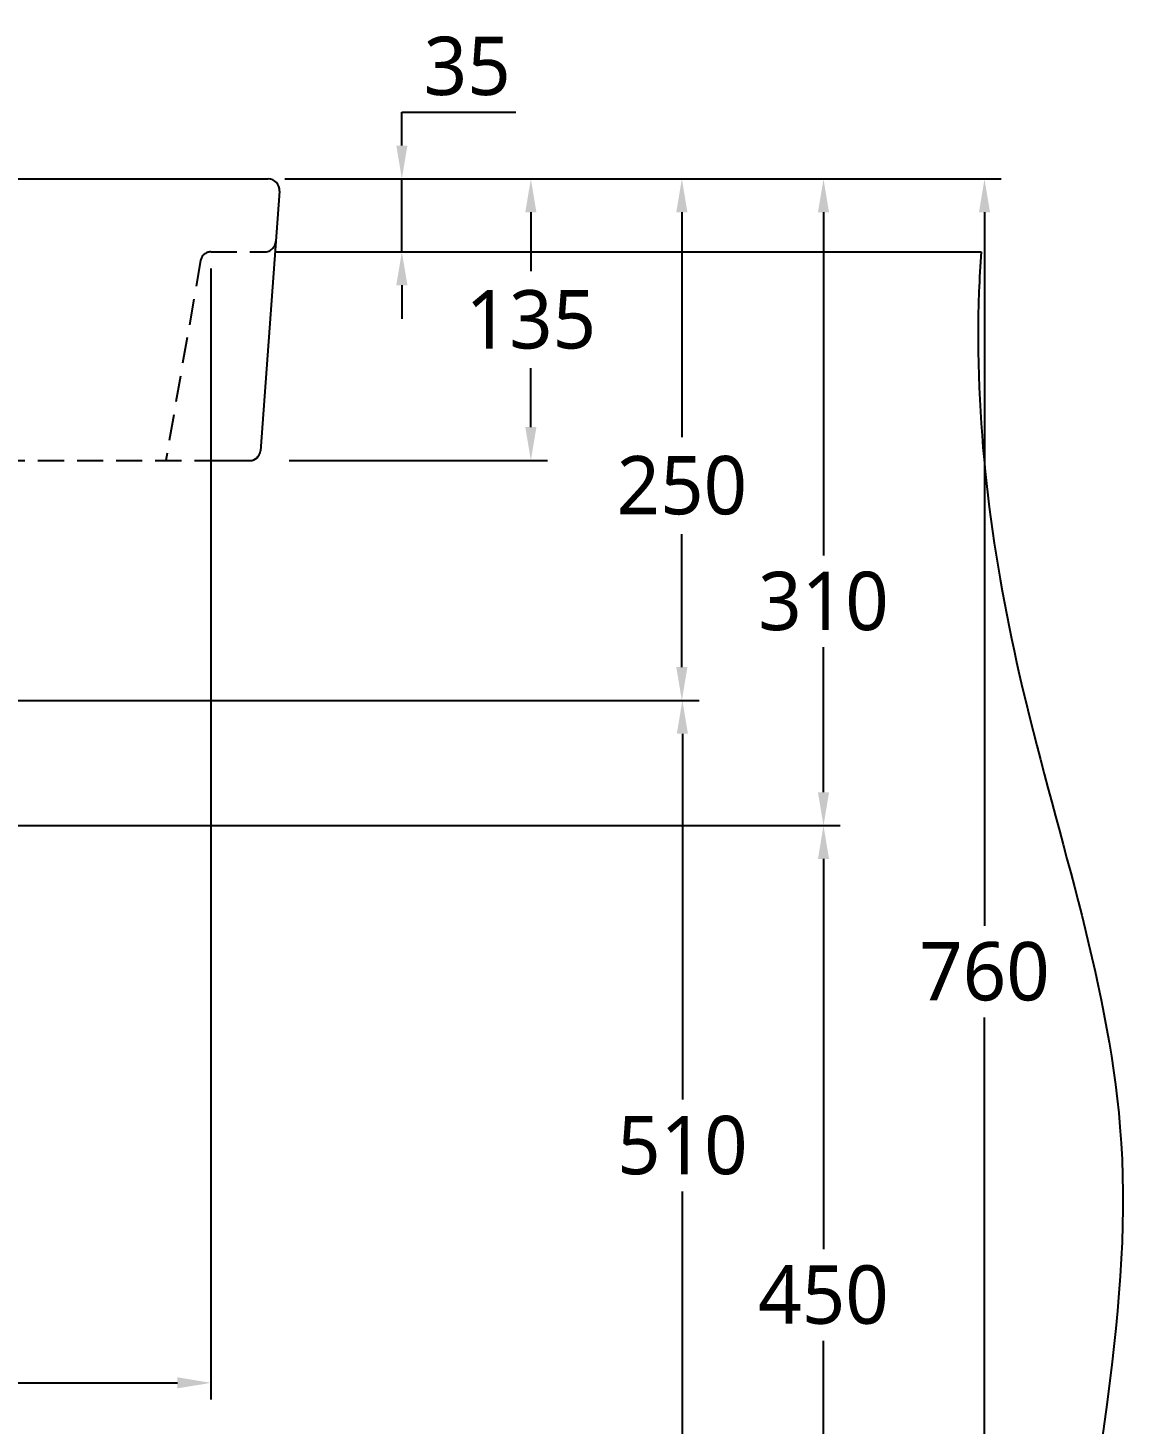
# Model space of a CAD drawing. Extents: x 0 to 3867, y -137 to 2100.
# Drawn here: x 1026 to 1556, y 292 to 961 of the extents above; entities that cross this region are included whole.
import ezdxf

# ---------------------------------------------------------------- set-up
doc = ezdxf.new("R2010")
doc.units = 0
doc.header["$LTSCALE"] = 25
doc.header["$MEASUREMENT"] = 0
doc.linetypes.add('HIDDEN', pattern=[0.375, 0.25, -0.125])
doc.layers.get('DEFPOINTS').update_dxf_attribs({"linetype": 'CONTINUOUS'})
for name, color, linetype in [('1', 1, 'CONTINUOUS'), ('2', 2, 'CONTINUOUS'), ('3', 3, 'CONTINUOUS')]:
    doc.layers.add(name, color=color, linetype=linetype)
doc.styles.get("Standard").update_dxf_attribs({"font": 'NanumGothic.ttf'})
doc.dimstyles.get("Standard").update_dxf_attribs({"dimtxt": 2.5, "dimasz": 2, "dimexe": 2, "dimexo": 1, "dimgap": 1.5, "dimtad": 1, "dimdec": 0, "dimlfac": 10, "dimrnd": 0.5, "dimzin": 0, "dimdsep": 46, "dimtxsty": 'Standard', "dimcen": 0, "dimclrt": 2, "dimadec": 0, "dimazin": 0, "dimtfac": 1, "dimtdec": 0, "dimtmove": 0, "dimatfit": 3, "dimfxl": 0, "dimtolj": 1, "dimtzin": 0, "dimarcsym": 0})

# ---------------------------------------------------------------- blocks, each defined once
blk = doc.blocks.new('*D7')
at = {"layer": '3', "color": 3, "lineweight": -2}
for p, q in [((610.48, 845.43), (610.48, 303.32)), ((1113.71, 845.43), (1113.71, 303.32)), ((626.48, 311.32), (1097.71, 311.32))]:
    blk.add_line(p, q, dxfattribs=at)
at = {"layer": '3', "color": 3}
for points in [[(626.48, 313.99), (626.48, 308.66), (610.48, 311.32)], [(1097.71, 313.99), (1097.71, 308.66), (1113.71, 311.32)]]:
    blk.add_solid(points, dxfattribs=at)
at = {"layer": 'DEFPOINTS', "color": 0}
for p in [(610.48, 853.43), (1113.71, 853.43), (1113.71, 311.32)]:
    blk.add_point(p, dxfattribs=at)
at = {"layer": '3', "color": 2, "insert": (862.1, 333.32), "char_height": 28, "attachment_point": 5}
blk.add_mtext('\\A1;500', dxfattribs=at)
blk = doc.blocks.new('*D8')
at = {"layer": '1', "color": 3, "lineweight": -2}
for p, q in [((1205.26, 904.43), (1205.26, 920.43)), ((1205.26, 920.43), (1259.93, 920.43)), ((1149.17, 888.43), (1213.26, 888.43)), ((1205.26, 853.43), (1205.26, 888.43)), ((1147.4, 853.43), (1213.26, 853.43)), ((1205.26, 837.43), (1205.26, 821.43))]:
    blk.add_line(p, q, dxfattribs=at)
at = {"layer": '1', "color": 3}
for points in [[(1202.59, 904.43), (1207.93, 904.43), (1205.26, 888.43)], [(1202.59, 837.43), (1207.93, 837.43), (1205.26, 853.43)]]:
    blk.add_solid(points, dxfattribs=at)
at = {"layer": 'DEFPOINTS', "color": 0}
for p in [(1141.17, 888.43), (1205.26, 888.43), (1139.4, 853.43)]:
    blk.add_point(p, dxfattribs=at)
at = {"layer": '1', "color": 2, "insert": (1236.59, 942.43), "char_height": 28, "attachment_point": 5}
blk.add_mtext('\\A1;35', dxfattribs=at)
blk = doc.blocks.new('*D9')
at = {"layer": '1', "color": 3, "lineweight": -2}
for p, q in [((1149.17, 888.43), (1275.09, 888.43)), ((1267.09, 872.43), (1267.09, 844.2)), ((1267.09, 769.43), (1267.09, 797.67)), ((1151.23, 753.43), (1275.09, 753.43))]:
    blk.add_line(p, q, dxfattribs=at)
at = {"layer": '1', "color": 3}
for points in [[(1264.42, 872.43), (1269.75, 872.43), (1267.09, 888.43)], [(1264.42, 769.43), (1269.75, 769.43), (1267.09, 753.43)]]:
    blk.add_solid(points, dxfattribs=at)
at = {"layer": 'DEFPOINTS', "color": 0}
for p in [(1141.17, 888.43), (1267.09, 888.43), (1143.23, 753.43)]:
    blk.add_point(p, dxfattribs=at)
at = {"layer": '1', "color": 2, "insert": (1267.09, 820.93), "char_height": 28, "attachment_point": 5}
blk.add_mtext('\\A1;135', dxfattribs=at)
blk = doc.blocks.new('*D12')
at = {"layer": '1', "color": 3, "lineweight": -2}
for p, q in [((1163.96, 888.43), (1347.45, 888.43)), ((1339.45, 872.43), (1339.45, 764.68)), ((1339.45, 654.43), (1339.45, 718.19)), ((1043.75, 638.43), (1347.45, 638.43))]:
    blk.add_line(p, q, dxfattribs=at)
at = {"layer": '1', "color": 3}
for points in [[(1336.78, 872.43), (1342.11, 872.43), (1339.45, 888.43)], [(1336.78, 654.43), (1342.11, 654.43), (1339.45, 638.43)]]:
    blk.add_solid(points, dxfattribs=at)
at = {"layer": 'DEFPOINTS', "color": 0}
for p in [(1155.96, 888.43), (1035.75, 638.43), (1339.45, 638.43)]:
    blk.add_point(p, dxfattribs=at)
at = {"layer": '1', "color": 2, "insert": (1339.45, 741.43), "char_height": 28, "attachment_point": 5}
blk.add_mtext('\\A1;250', dxfattribs=at)
blk = doc.blocks.new('*D13')
at = {"layer": '1', "color": 3, "lineweight": -2}
for p, q in [((1171.96, 888.43), (1415.33, 888.43)), ((1407.33, 872.43), (1407.33, 707.93)), ((1407.33, 594.43), (1407.33, 663.93)), ((894.87, 578.43), (1415.33, 578.43))]:
    blk.add_line(p, q, dxfattribs=at)
at = {"layer": '1', "color": 3}
for points in [[(1404.67, 872.43), (1410, 872.43), (1407.33, 888.43)], [(1404.67, 594.43), (1410, 594.43), (1407.33, 578.43)]]:
    blk.add_solid(points, dxfattribs=at)
at = {"layer": 'DEFPOINTS', "color": 0}
for p in [(1163.96, 888.43), (886.87, 578.43, 9.25), (1407.33, 578.43)]:
    blk.add_point(p, dxfattribs=at)
at = {"layer": '1', "color": 2, "insert": (1407.33, 685.93), "char_height": 28, "attachment_point": 5}
blk.add_mtext('\\A1;310', dxfattribs=at)
blk = doc.blocks.new('*D14')
at = {"layer": '1', "color": 3, "lineweight": -2}
for p, q in [((1407.33, 562.43), (1407.33, 375.43)), ((1407.33, 144.43), (1407.33, 331.43)), ((1230.11, 128.43), (1415.33, 128.43))]:
    blk.add_line(p, q, dxfattribs=at)
at = {"layer": '1', "color": 3}
for points in [[(1404.67, 562.43), (1410, 562.43), (1407.33, 578.43)], [(1404.67, 144.43), (1410, 144.43), (1407.33, 128.43)]]:
    blk.add_solid(points, dxfattribs=at)
at = {"layer": 'DEFPOINTS', "color": 0}
for p in [(1407.33, 578.43), (1222.11, 128.43), (1407.33, 128.43)]:
    blk.add_point(p, dxfattribs=at)
at = {"layer": '1', "color": 2, "insert": (1407.33, 353.43), "char_height": 28, "attachment_point": 5}
blk.add_mtext('\\A1;450', dxfattribs=at)
blk = doc.blocks.new('*D15')
at = {"layer": '1', "color": 3, "lineweight": -2}
for p, q in [((977.72, 638.43), (1347.7, 638.43)), ((1339.7, 622.43), (1339.7, 447.1)), ((1339.7, 144.43), (1339.7, 403.1)), ((1224.61, 128.43), (1347.7, 128.43))]:
    blk.add_line(p, q, dxfattribs=at)
at = {"layer": '1', "color": 3}
for points in [[(1337.03, 622.43), (1342.37, 622.43), (1339.7, 638.43)], [(1337.03, 144.43), (1342.37, 144.43), (1339.7, 128.43)]]:
    blk.add_solid(points, dxfattribs=at)
at = {"layer": 'DEFPOINTS', "color": 0}
for p in [(969.72, 638.43, 9.25), (1216.61, 128.43), (1339.7, 128.43)]:
    blk.add_point(p, dxfattribs=at)
at = {"layer": '1', "color": 2, "insert": (1339.7, 425.1), "char_height": 28, "attachment_point": 5}
blk.add_mtext('\\A1;510', dxfattribs=at)
blk = doc.blocks.new('*D22')
at = {"layer": '1', "color": 3, "lineweight": -2}
for p, q in [((1149.17, 888.43), (1492.49, 888.43)), ((1484.49, 872.43), (1484.49, 530.43)), ((1484.49, 144.43), (1484.49, 486.43)), ((1456.62, 128.43), (1492.49, 128.43))]:
    blk.add_line(p, q, dxfattribs=at)
at = {"layer": '1', "color": 3}
for points in [[(1481.82, 872.43), (1487.16, 872.43), (1484.49, 888.43)], [(1481.82, 144.43), (1487.16, 144.43), (1484.49, 128.43)]]:
    blk.add_solid(points, dxfattribs=at)
at = {"layer": 'DEFPOINTS', "color": 0}
for p in [(1141.17, 888.43), (1448.62, 128.43), (1484.49, 128.43)]:
    blk.add_point(p, dxfattribs=at)
at = {"layer": '1', "color": 2, "insert": (1484.49, 508.43), "char_height": 28, "attachment_point": 5}
blk.add_mtext('\\A1;760', dxfattribs=at)

msp = doc.modelspace()

# ---------------------------------------------------------------- linework, layer by layer
at = {"layer": '1', "ltscale": 2}
msp.add_line((1144.5, 853.43), (1482.87, 853.43), dxfattribs=at)
at = {"layer": '1', "color": 7}
msp.add_line((1117.1, 753.43), (1132.45, 753.43), dxfattribs=at)
at = {"layer": '1', "ltscale": 2}
msp.add_open_spline([(1482.87, 853.43), (1482.43, 847.09), (1478.75, 779.68), (1496.63, 637.21), (1572.76, 424.86), (1537.23, 266.92), (1516.38, 128.43)], degree=3, knots=[121.477491, 121.477491, 121.477491, 121.477491, 134.790097, 262.823736, 417.289914, 593.572633, 593.572633, 593.572633, 593.572633], dxfattribs=at)
at = {"layer": '2', "color": 7, "linetype": 'HIDDEN', "ltscale": 2}
for p, q in [((1113.71, 853.43), (1139.4, 853.43)), ((1108.78, 849.29), (1092.1, 753.43))]:
    msp.add_line(p, q, dxfattribs=at)
msp.add_arc((1139.4, 858.93), 5.5, 270, 355.76361, dxfattribs=at)
at = {"layer": '2', "color": 2, "linetype": 'HIDDEN', "ltscale": 2}
msp.add_arc((1113.71, 848.43), 5, 90, 170.12524, dxfattribs=at)
at = {"layer": '3', "color": 7, "ltscale": 2}
for p, q in [((862.1, 888.43), (1141.17, 888.43)), ((1146.66, 882.53), (1137.44, 758.07))]:
    msp.add_line(p, q, dxfattribs=at)
at = {"layer": '3', "color": 7, "linetype": 'HIDDEN', "ltscale": 2}
msp.add_line((862.1, 753.43), (1117.1, 753.43), dxfattribs=at)
at = {"layer": '3', "color": 7, "ltscale": 2}
for centre, radius, start, end in [((1141.17, 882.93), 5.5, 355.76361, 90), ((1132.45, 758.43), 5, 270, 355.76361)]:
    msp.add_arc(centre, radius, start, end, dxfattribs=at)

# ---------------------------------------------------------------- dimensions: what is measured, and where the dimension line sits
at = {"layer": '1'}
for base, p1, p2, picture, middle in [((1205.26, 888.43), (1139.4, 853.43), (1141.17, 888.43), '*D8', (1236.59, 942.43)), ((1267.09, 888.43), (1143.23, 753.43), (1141.17, 888.43), '*D9', (1267.09, 820.93)), ((1484.49, 128.43), (1141.17, 888.43), (1448.62, 128.43), '*D22', (1484.49, 508.43)), ((1407.33, 128.43), (1407.33, 578.43), (1222.11, 128.43), '*D14', (1407.33, 353.43))]:
    dim = msp.add_linear_dim(base=base, p1=p1, p2=p2, angle=90, dimstyle='Standard', override={"dimscale": 0.8, "dimtxt": 35, "dimasz": 20, "dimexe": 10, "dimexo": 10, "dimgap": 10, "dimtih": 1, "dimtoh": 1, "dimlfac": 1, "dimzin": 8, "dimclrd": 3, "dimclre": 3, "dimarcsym": 1}, dxfattribs=at)
    dim.commit()
    dim.dimension.update_dxf_attribs({"geometry": picture, "text_midpoint": middle})
for base, p1, p2, picture, middle in [((1407.33, 578.43), (1163.96, 888.43), (886.87, 578.43, 9.25), '*D13', (1407.33, 685.93)), ((1339.45, 638.43), (1155.96, 888.43), (1035.75, 638.43), '*D12', (1339.45, 741.43)), ((1339.7, 128.43), (969.72, 638.43, 9.25), (1216.61, 128.43), '*D15', (1339.7, 425.1))]:
    dim = msp.add_linear_dim(base=base, p1=p1, p2=p2, angle=90, dimstyle='Standard', override={"dimscale": 0.8, "dimtxt": 35, "dimasz": 20, "dimexe": 10, "dimexo": 10, "dimgap": 10, "dimtih": 1, "dimtoh": 1, "dimlfac": 1, "dimzin": 8, "dimclrd": 3, "dimclre": 3, "dimarcsym": 1}, dxfattribs=at)
    dim.commit()
    dim.dimension.update_dxf_attribs({"geometry": picture, "text_midpoint": middle, "dimtype": 160})
at = {"layer": '3', "color": 7}
dim = msp.add_linear_dim(base=(1113.71, 311.32), p1=(610.48, 853.43), p2=(1113.71, 853.43), text='500', dimstyle='Standard', override={"dimscale": 0.8, "dimtxt": 35, "dimasz": 20, "dimexe": 10, "dimexo": 10, "dimgap": 10, "dimlfac": 1, "dimzin": 8, "dimclrd": 3, "dimclre": 3}, dxfattribs=at)
dim.commit()
dim.dimension.update_dxf_attribs({"geometry": '*D7', "text_midpoint": (862.1, 333.32)})

doc.saveas('drawing.dxf')
